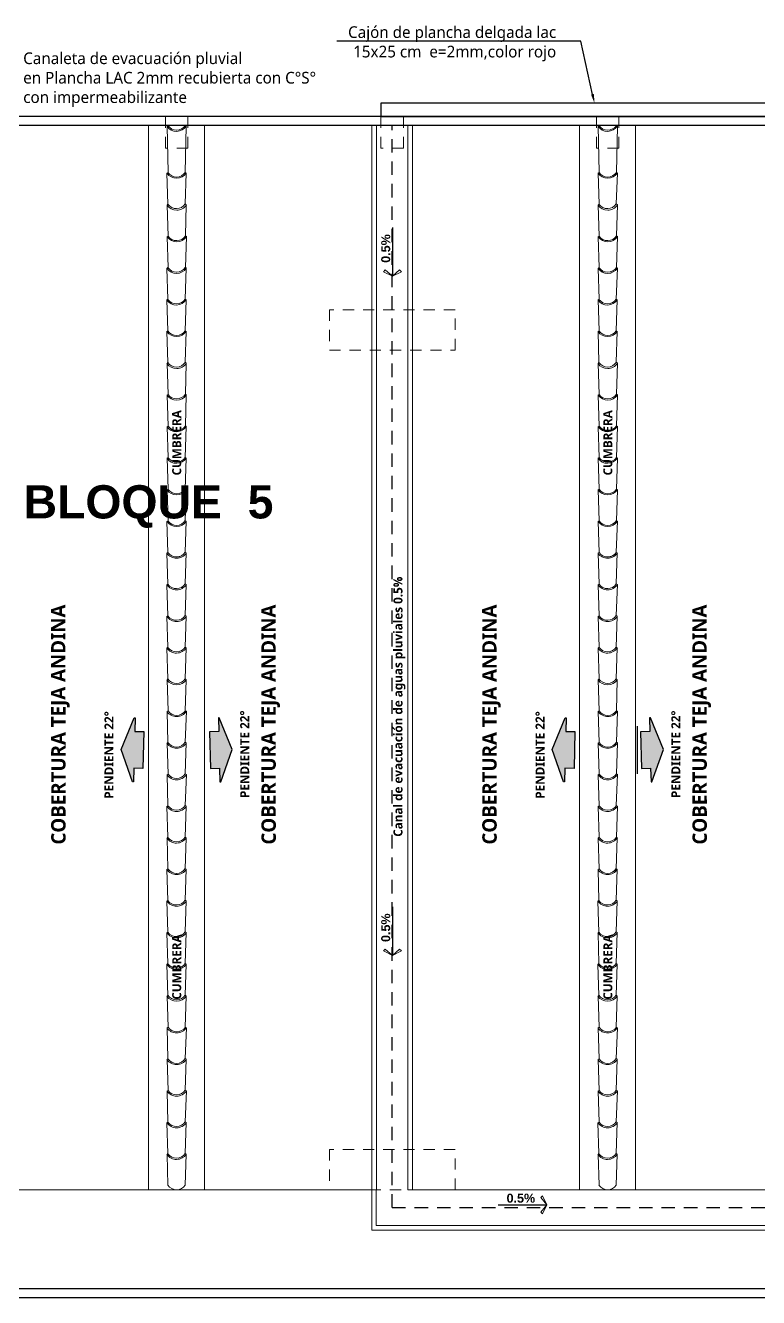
# Model space of a CAD drawing. Header units: metres. Extents: x 27 to 147, y -173 to 8.
# Drawn here: x 65.63 to 73.8, y -158.52 to -144.36 of the extents above; entities that cross this region are included whole.
import ezdxf
from ezdxf import colors
from ezdxf.entities.mleader import LeaderData, LeaderLine
from ezdxf.enums import TextEntityAlignment as Align
from ezdxf.math import Vec2, Vec3

# ---------------------------------------------------------------- set-up
doc = ezdxf.new("R2010")
doc.units = ezdxf.units.M
doc.linetypes.add('DASHED2', pattern=[0.375, 0.25, -0.125])
doc.linetypes.add('HIDDEN2', pattern=[0.1875, 0.125, -0.0625])
for name, color, linetype, lineweight in [('2D Drafting - General_Pen_No__46', 7, 'Continuous', 25), ('canal de evacuacion', 1, 'Continuous', 20), ('cotas', 7, 'Continuous', 5), ('Cotas varias El', 253, 'Continuous', 13), ('Estructura CAJON', 7, 'Continuous', 25), ('grafo 2', 31, 'Continuous', 20), ('GRAFO 4', 7, 'Continuous', 30), ('GRAFO01', 7, 'Continuous', 0), ('letras sr', 7, 'Continuous', 5), ('linea0016', 144, 'HIDDEN2', 9), ('Lineas Referencia', 73, 'Continuous', 13), ('teja andina', 252, 'Continuous', 0), ('TEJAS ANDINA', 253, 'Continuous', 0), ('TEXTOS-SUBTITULO', 7, 'Continuous', 30)]:
    doc.layers.add(name, color=color, linetype=linetype, lineweight=lineweight)
doc.layers.add('Interior - Furniture _Pen_No__3', color=7, linetype='Continuous', lineweight=18, true_color=0xff6600)
doc.layers.add('Mobiliario', color=7, linetype='Continuous', lineweight=0, true_color=0x7f7f7f)
doc.styles.add('Generales', font='trebuc.ttf', dxfattribs={"height": 0.1})
doc.styles.add('GENERATED_STYLE_2', font='arial.ttf')
doc.styles.add('TURBO_BASS', font='swisseb.ttf')

# ---------------------------------------------------------------- blocks, each defined once
blk = doc.blocks.new('A$C295C7585')
at = {"layer": 'Mobiliario', "lineweight": 15}
for p, q in [((1.375, 3.076), (1.514, 3.404)), ((1.514, 3.404), (1.528, 3.407)), ((1.556, 2.995), (1.716, 3.314)), ((1.716, 3.314), (1.709, 3.325)), ((1.361, 3.074), (1.375, 3.076)), ((1.222, 2.746), (1.361, 3.074)), ((1.404, 2.665), (1.564, 2.983)), ((1.564, 2.983), (1.556, 2.995)), ((1.07, 2.416), (1.209, 2.743)), ((1.209, 2.743), (1.222, 2.746)), ((1.251, 2.334), (1.411, 2.653)), ((1.411, 2.653), (1.404, 2.665)), ((0.917, 2.085), (1.056, 2.413)), ((1.056, 2.413), (1.07, 2.416)), ((1.098, 2.004), (1.258, 2.323)), ((1.258, 2.323), (1.251, 2.334)), ((0.765, 1.751), (0.903, 2.079)), ((0.903, 2.079), (0.917, 2.085)), ((0.946, 1.67), (1.105, 1.989)), ((1.105, 1.989), (1.098, 2.004)), ((0.612, 1.421), (0.751, 1.749)), ((0.751, 1.749), (0.765, 1.751)), ((0.794, 1.34), (0.954, 1.658)), ((0.954, 1.658), (0.946, 1.67)), ((0.46, 1.09), (0.599, 1.418)), ((0.599, 1.418), (0.612, 1.421)), ((0.641, 1.009), (0.801, 1.328)), ((0.801, 1.328), (0.794, 1.34)), ((0.307, 0.76), (0.446, 1.088)), ((0.446, 1.088), (0.46, 1.09)), ((0.488, 0.679), (0.649, 0.997)), ((0.649, 0.997), (0.641, 1.009)), ((0.154, 0.43), (0.293, 0.758)), ((0.293, 0.758), (0.307, 0.76)), ((0.336, 0.349), (0.496, 0.667)), ((0.496, 0.667), (0.488, 0.679)), ((0.002, 0.099), (0.141, 0.427)), ((0.141, 0.427), (0.154, 0.43)), ((0.183, 0.018), (0.343, 0.337)), ((0.343, 0.337), (0.336, 0.349))]:
    blk.add_line(p, q, dxfattribs=at)
for centre, radius, start, end in [((1.646, 3.427), 0.134, 189.8042, 301.9874), ((1.646, 3.427), 0.12, 189.8042, 301.9874), ((1.493, 3.097), 0.12, 189.8042, 301.9874), ((1.493, 3.097), 0.134, 189.8042, 301.9874), ((1.34, 2.766), 0.134, 189.8042, 301.9874), ((1.34, 2.766), 0.12, 189.8042, 301.9874), ((1.188, 2.436), 0.134, 189.8042, 301.9874), ((1.188, 2.436), 0.12, 189.8042, 301.9874), ((1.034, 2.102), 0.133, 189.664, 302.1276), ((1.035, 2.106), 0.12, 189.8042, 301.9874), ((0.883, 1.771), 0.134, 189.8042, 301.9874), ((0.883, 1.771), 0.12, 189.8042, 301.9874), ((0.73, 1.441), 0.134, 189.8042, 301.9874), ((0.73, 1.441), 0.12, 189.8042, 301.9874), ((0.578, 1.111), 0.134, 189.8042, 301.9874), ((0.578, 1.111), 0.12, 189.8042, 301.9874), ((0.425, 0.78), 0.134, 189.8042, 301.9874), ((0.425, 0.78), 0.12, 189.8042, 301.9874), ((0.272, 0.45), 0.134, 189.8042, 301.9874), ((0.272, 0.45), 0.12, 189.8042, 301.9874), ((0.12, 0.12), 0.12, 189.8042, 301.9874)]:
    blk.add_arc(centre, radius, start, end, dxfattribs=at)
blk = doc.blocks.new('FLECHA')
at = {"layer": 'grafo 2', "ltscale": 0.05}
for p, q in [((674350.407, 8489809.493, -2.952), (674350.357, 8489809.393, -2.952)), ((674350.426, 8489809.474, -2.952), (674350.357, 8489809.393, -2.952)), ((674350.426, 8489809.312, -2.952), (674350.357, 8489809.393, -2.952)), ((674350.407, 8489809.493, -2.952), (674350.426, 8489809.474, -2.952)), ((674350.407, 8489809.293, -2.952), (674350.426, 8489809.312, -2.952))]:
    blk.add_line(p, q, dxfattribs=at)
at = {"layer": 'grafo 2', "lineweight": 25}
blk.add_line((674350.899, 8489809.393, -2.952), (674350.357, 8489809.393, -2.952), dxfattribs=at)
at = {"layer": 'grafo 2'}
blk.add_line((674350.357, 8489809.393, -2.952), (674350.407, 8489809.293, -2.952), dxfattribs=at)

msp = doc.modelspace()

# ---------------------------------------------------------------- hatches: boundary and pattern name
at = {"layer": 'Interior - Furniture _Pen_No__3', "true_color": 0x939598}
h = msp.add_hatch(color=252, dxfattribs=at)
h.dxf.hatch_style = 1
h.paths.add_polyline_path([(66.951, -152.22), (66.848, -152.218), (66.852, -152.067), (66.842, -152.067), (66.697, -152.419), (66.824, -152.778), (66.834, -152.778), (66.838, -152.627), (66.94, -152.63)])
h = msp.add_hatch(color=252, dxfattribs=at)
h.dxf.hatch_style = 1
h.paths.add_polyline_path([(67.691, -152.631), (67.793, -152.628), (67.797, -152.779), (67.807, -152.779), (67.935, -152.42), (67.79, -152.068), (67.78, -152.068), (67.784, -152.219), (67.681, -152.221)])
h = msp.add_hatch(color=252, dxfattribs=at)
h.dxf.hatch_style = 1
h.paths.add_polyline_path([(71.752, -152.22), (71.65, -152.218), (71.654, -152.067), (71.644, -152.067), (71.499, -152.419), (71.626, -152.778), (71.636, -152.778), (71.64, -152.627), (71.742, -152.63)])
h = msp.add_hatch(color=252, dxfattribs=at)
h.dxf.hatch_style = 1
h.paths.add_polyline_path([(72.493, -152.631), (72.595, -152.628), (72.599, -152.779), (72.608, -152.779), (72.737, -152.42), (72.592, -152.068), (72.582, -152.068), (72.586, -152.219), (72.483, -152.221)])

# ---------------------------------------------------------------- linework, layer by layer
at = {"layer": 'canal de evacuacion'}
for p, q in [((69.491, -157.322), (69.491, -145.471)), ((69.541, -157.322), (69.541, -145.471)), ((69.891, -157.322), (69.891, -145.471)), ((69.941, -157.322), (69.941, -145.471))]:
    msp.add_line(p, q, dxfattribs=at)
msp.add_lwpolyline([(69.488, -157.321), (69.488, -157.771), (81.964, -157.771, -0.387414), (82.349, -158.253)], format="xyb", dxfattribs=at)
msp.add_lwpolyline([(69.538, -157.321), (69.538, -157.721), (81.972, -157.721)], dxfattribs=at)
at = {"layer": 'cotas', "color": 7, "lineweight": 25}
msp.add_line((72.445, -152.161), (72.445, -152.691), dxfattribs=at)
at = {"layer": 'Cotas varias El'}
for p, q in [((67.002, -145.471), (67.002, -157.322)), ((67.626, -145.471), (67.626, -157.322)), ((71.804, -145.471), (71.804, -157.322)), ((72.428, -145.471), (72.428, -157.322)), ((65.091, -157.322), (69.491, -157.322)), ((69.538, -157.322), (69.541, -157.322)), ((69.891, -157.322), (74.341, -157.322))]:
    msp.add_line(p, q, dxfattribs=at)
at = {"layer": 'Estructura CAJON'}
msp.add_lwpolyline([(74.697, -145.221), (69.588, -145.221), (69.588, -145.371), (74.697, -145.371)], close=True, dxfattribs=at)
at = {"layer": 'GRAFO 4', "linetype": 'Continuous'}
msp.add_lwpolyline([(50.391, -145.371), (50.391, -158.522), (84.238, -158.522), (84.238, -145.371), (50.391, -145.371)], dxfattribs=at)
msp.add_lwpolyline([(50.491, -145.471), (50.491, -158.422), (84.138, -158.422), (84.138, -145.471)], close=True, dxfattribs=at)
at = {"layer": 'GRAFO 4', "linetype": 'Continuous', "flags": 128}
for points in [[(66.834, -152.778), (66.824, -152.778), (66.697, -152.419), (66.842, -152.067), (66.852, -152.067), (66.848, -152.218), (66.951, -152.22), (66.94, -152.63), (66.838, -152.627)], [(67.797, -152.779), (67.807, -152.779), (67.935, -152.42), (67.79, -152.068), (67.78, -152.068), (67.784, -152.219), (67.681, -152.221), (67.691, -152.631), (67.793, -152.628)], [(71.636, -152.778), (71.626, -152.778), (71.499, -152.419), (71.644, -152.067), (71.654, -152.067), (71.65, -152.218), (71.752, -152.22), (71.742, -152.63), (71.64, -152.627)], [(72.599, -152.779), (72.608, -152.779), (72.737, -152.42), (72.592, -152.068), (72.582, -152.068), (72.586, -152.219), (72.483, -152.221), (72.493, -152.631), (72.595, -152.628)]]:
    msp.add_lwpolyline(points, close=True, dxfattribs=at)
at = {"layer": 'GRAFO01', "color": 251, "linetype": 'DASHED2', "lineweight": 9, "ltscale": 0.5}
for points in [[(67.441, -145.721), (67.191, -145.721), (67.191, -145.371), (67.441, -145.371)], [(69.841, -145.721), (69.591, -145.721), (69.591, -145.371), (69.841, -145.371)], [(72.241, -145.721), (71.991, -145.721), (71.991, -145.371), (72.241, -145.371)], [(70.416, -147.521), (69.016, -147.521), (69.016, -147.971), (70.416, -147.971)], [(70.416, -156.872), (69.016, -156.872), (69.016, -157.322), (70.416, -157.322)]]:
    msp.add_lwpolyline(points, close=True, dxfattribs=at)
at = {"layer": 'linea0016', "linetype": 'HIDDEN2', "lineweight": 30, "ltscale": 1.2}
for q in [(69.716, -145.471), (84.011, -157.521)]:
    msp.add_line((69.716, -157.521), q, dxfattribs=at)
at = {"layer": 'teja andina', "lineweight": 15}
for p, q in [((67.208, -145.479), (67.219, -145.472)), ((67.208, -145.479), (67.219, -145.472)), ((67.219, -145.994), (67.208, -145.479)), ((67.423, -145.477), (67.411, -145.469)), ((67.423, -145.477), (67.411, -145.469)), ((67.411, -145.992), (67.422, -145.477)), ((72.01, -145.479), (72.021, -145.472)), ((72.01, -145.479), (72.021, -145.472)), ((72.02, -145.994), (72.01, -145.479)), ((72.224, -145.477), (72.213, -145.469)), ((72.225, -145.477), (72.213, -145.469)), ((72.213, -145.992), (72.224, -145.477)), ((67.207, -146.002), (67.219, -145.994)), ((67.218, -146.346), (67.207, -146.002)), ((67.41, -146.344), (67.422, -145.999)), ((67.422, -145.999), (67.411, -145.992)), ((72.009, -146.002), (72.02, -145.994)), ((72.02, -146.346), (72.009, -146.002)), ((72.212, -146.344), (72.224, -145.999)), ((72.224, -145.999), (72.213, -145.992)), ((67.208, -146.357), (67.218, -146.346)), ((67.22, -146.701), (67.208, -146.357)), ((67.422, -146.354), (67.41, -146.344)), ((67.412, -146.699), (67.422, -146.354)), ((72.01, -146.357), (72.02, -146.346)), ((72.022, -146.701), (72.01, -146.357)), ((72.224, -146.354), (72.212, -146.344)), ((72.214, -146.699), (72.224, -146.354)), ((67.209, -146.709), (67.22, -146.701)), ((67.22, -147.053), (67.209, -146.709)), ((67.424, -146.706), (67.412, -146.699)), ((67.412, -147.051), (67.424, -146.706)), ((72.011, -146.709), (72.022, -146.701)), ((72.022, -147.053), (72.011, -146.709)), ((72.226, -146.706), (72.214, -146.699)), ((72.214, -147.051), (72.226, -146.706)), ((67.424, -147.059), (67.412, -147.051)), ((72.225, -147.059), (72.214, -147.051)), ((67.207, -147.061), (67.218, -147.053)), ((67.218, -147.405), (67.207, -147.061)), ((67.209, -147.061), (67.22, -147.053)), ((67.41, -147.403), (67.422, -147.059)), ((67.422, -147.059), (67.411, -147.051)), ((72.009, -147.061), (72.02, -147.053)), ((72.02, -147.405), (72.009, -147.061)), ((72.011, -147.061), (72.022, -147.053)), ((72.224, -147.059), (72.212, -147.051)), ((72.212, -147.403), (72.224, -147.059)), ((67.207, -147.413), (67.218, -147.405)), ((67.218, -147.757), (67.207, -147.413)), ((67.422, -147.411), (67.41, -147.403)), ((67.41, -147.755), (67.422, -147.411)), ((72.009, -147.413), (72.02, -147.405)), ((72.02, -147.757), (72.009, -147.413)), ((72.223, -147.411), (72.212, -147.403)), ((72.212, -147.755), (72.223, -147.411)), ((67.207, -147.765), (67.218, -147.757)), ((67.421, -147.763), (67.41, -147.755)), ((72.009, -147.765), (72.02, -147.757)), ((72.223, -147.763), (72.212, -147.755)), ((67.218, -148.11), (67.207, -147.765)), ((67.41, -148.107), (67.421, -147.763)), ((72.019, -148.11), (72.009, -147.765)), ((72.212, -148.107), (72.223, -147.763)), ((67.208, -148.12), (67.218, -148.11)), ((67.22, -148.465), (67.208, -148.12)), ((67.422, -148.118), (67.41, -148.107)), ((67.412, -148.462), (67.422, -148.118)), ((72.01, -148.12), (72.019, -148.11)), ((72.021, -148.465), (72.01, -148.12)), ((72.224, -148.118), (72.212, -148.107)), ((72.214, -148.462), (72.224, -148.118)), ((67.208, -148.472), (67.22, -148.465)), ((67.423, -148.47), (67.412, -148.462)), ((72.01, -148.472), (72.021, -148.465)), ((72.225, -148.47), (72.214, -148.462)), ((67.219, -148.817), (67.208, -148.472)), ((67.412, -148.814), (67.423, -148.47)), ((72.021, -148.817), (72.01, -148.472)), ((72.213, -148.814), (72.225, -148.47)), ((67.208, -148.824), (67.219, -148.817)), ((67.219, -149.169), (67.208, -148.824)), ((67.411, -149.167), (67.423, -148.822)), ((67.423, -148.822), (67.412, -148.814)), ((72.01, -148.824), (72.021, -148.817)), ((72.021, -149.169), (72.01, -148.824)), ((72.225, -148.822), (72.213, -148.814)), ((72.213, -149.167), (72.225, -148.822)), ((67.208, -149.176), (67.219, -149.169)), ((67.423, -149.174), (67.411, -149.167)), ((67.411, -149.519), (67.423, -149.174)), ((72.01, -149.176), (72.021, -149.169)), ((72.224, -149.174), (72.213, -149.167)), ((72.213, -149.519), (72.224, -149.174)), ((67.219, -149.521), (67.208, -149.176)), ((72.021, -149.521), (72.01, -149.176)), ((67.208, -149.529), (67.219, -149.521)), ((67.219, -149.873), (67.208, -149.529)), ((67.422, -149.526), (67.411, -149.519)), ((67.411, -149.871), (67.422, -149.526)), ((72.01, -149.529), (72.021, -149.521)), ((72.02, -149.873), (72.01, -149.529)), ((72.224, -149.526), (72.213, -149.519)), ((72.213, -149.871), (72.224, -149.526)), ((67.207, -149.881), (67.219, -149.873)), ((67.218, -150.225), (67.207, -149.881)), ((67.422, -149.878), (67.411, -149.871)), ((67.411, -150.223), (67.422, -149.878)), ((72.009, -149.881), (72.02, -149.873)), ((72.02, -150.225), (72.009, -149.881)), ((72.212, -150.223), (72.224, -149.878)), ((72.224, -149.878), (72.213, -149.871))]:
    msp.add_line(p, q, dxfattribs=at)
for centre, radius, start, end in [((67.314, -145.406), 0.129, 214.5682, 326.7514), ((67.315, -145.406), 0.129, 214.5682, 326.7514), ((67.314, -145.406), 0.116, 214.5682, 326.7514), ((67.315, -145.406), 0.116, 214.5682, 326.7514), ((72.116, -145.406), 0.129, 214.5682, 326.7514), ((72.116, -145.406), 0.129, 214.5682, 326.7514), ((72.116, -145.406), 0.116, 214.5682, 326.7514), ((72.116, -145.406), 0.116, 214.5682, 326.7514), ((67.314, -145.928), 0.129, 214.5682, 326.7514), ((67.314, -145.928), 0.116, 214.5682, 326.7514), ((72.116, -145.928), 0.129, 214.5682, 326.7514), ((72.116, -145.928), 0.116, 214.5682, 326.7514), ((67.315, -146.284), 0.129, 214.428, 326.8916), ((67.314, -146.28), 0.116, 214.5682, 326.7514), ((72.116, -146.284), 0.129, 214.428, 326.8916), ((72.115, -146.28), 0.116, 214.5682, 326.7514), ((67.316, -146.636), 0.129, 214.5682, 326.7514), ((67.316, -146.636), 0.116, 214.5682, 326.7514), ((72.117, -146.636), 0.129, 214.5682, 326.7514), ((72.117, -146.636), 0.116, 214.5682, 326.7514), ((67.315, -146.988), 0.116, 214.5682, 326.7514), ((72.117, -146.988), 0.116, 214.5682, 326.7514), ((67.314, -146.988), 0.129, 214.5682, 326.7514), ((67.315, -146.988), 0.129, 214.5682, 326.7514), ((67.314, -146.988), 0.116, 214.5682, 326.7514), ((72.116, -146.988), 0.129, 214.5682, 326.7514), ((72.117, -146.988), 0.129, 214.5682, 326.7514), ((72.116, -146.988), 0.116, 214.5682, 326.7514), ((67.313, -147.34), 0.129, 214.5682, 326.7514), ((67.313, -147.34), 0.116, 214.5682, 326.7514), ((72.115, -147.34), 0.129, 214.5682, 326.7514), ((72.115, -147.34), 0.116, 214.5682, 326.7514), ((67.313, -147.692), 0.116, 214.5682, 326.7514), ((72.115, -147.692), 0.116, 214.5682, 326.7514), ((67.313, -147.692), 0.129, 214.5682, 326.7514), ((72.115, -147.692), 0.129, 214.5682, 326.7514), ((67.314, -148.048), 0.129, 214.428, 326.8916), ((67.313, -148.044), 0.116, 214.5682, 326.7514), ((72.116, -148.048), 0.129, 214.428, 326.8916), ((72.115, -148.044), 0.116, 214.5682, 326.7514), ((67.315, -148.399), 0.116, 214.5682, 326.7514), ((72.117, -148.399), 0.116, 214.5682, 326.7514), ((67.315, -148.399), 0.129, 214.5682, 326.7514), ((72.117, -148.399), 0.129, 214.5682, 326.7514), ((67.315, -148.751), 0.129, 214.5682, 326.7514), ((67.315, -148.751), 0.116, 214.5682, 326.7514), ((72.117, -148.751), 0.129, 214.5682, 326.7514), ((72.117, -148.751), 0.116, 214.5682, 326.7514), ((67.314, -149.103), 0.129, 214.5682, 326.7514), ((67.314, -149.103), 0.116, 214.5682, 326.7514), ((72.116, -149.103), 0.129, 214.5682, 326.7514), ((72.116, -149.103), 0.116, 214.5682, 326.7514), ((67.314, -149.455), 0.129, 214.5682, 326.7514), ((67.314, -149.455), 0.116, 214.5682, 326.7514), ((72.116, -149.455), 0.129, 214.5682, 326.7514), ((72.116, -149.455), 0.116, 214.5682, 326.7514), ((67.314, -149.807), 0.129, 214.5682, 326.7514), ((67.314, -149.807), 0.116, 214.5682, 326.7514), ((72.116, -149.807), 0.129, 214.5682, 326.7514), ((72.116, -149.807), 0.116, 214.5682, 326.7514), ((67.314, -150.159), 0.116, 214.5682, 326.7514), ((72.116, -150.159), 0.116, 214.5682, 326.7514)]:
    msp.add_arc(centre, radius, start, end, dxfattribs=at)

# ---------------------------------------------------------------- block references
at = {"layer": 'Lineas Referencia', "rotation": 89.99999999999999}
for p in [(8489879.111, -674497.505, 2.952), (8489879.111, -674505.069, 2.952)]:
    msp.add_blockref('FLECHA', p, dxfattribs=at)
at = {"layer": 'Lineas Referencia', "xscale": -1}
msp.add_blockref('FLECHA', (674421.797, -8489966.882, 2.952), dxfattribs=at)
at = {"layer": 'TEJAS ANDINA', "xscale": 0.9674350222721193, "yscale": 0.9674350222721193, "zscale": 0.9674350222721193, "rotation": 24.76401395280984}
for p in [(67.257, -153.837), (72.059, -153.837), (67.257, -157.36), (72.058, -157.36)]:
    msp.add_blockref('A$C295C7585', p, dxfattribs=at)

# ---------------------------------------------------------------- texts
at = {"layer": '2D Drafting - General_Pen_No__46', "char_height": 0.1, "attachment_point": 7, "rotation": 90, "style": 'GENERATED_STYLE_2'}
for s, insert in [('{\\fSansSerif|b1|i0|c2|p2;0.5%}', (69.695, -146.999)), ('\\A1;{\\fTrebuchet MS|b1|i0|c0|p34;CUMBRERA}', (67.367, -149.367)), ('\\A1;{\\fTrebuchet MS|b1|i0|c0|p34;CUMBRERA}', (72.169, -149.367)), ('{\\fTrebuchet MS|b1|i0|c0|p34;Canal de evacuación de aguas pluviales 0.5%}', (69.864, -153.391)), ('\\A1;{\\fTrebuchet MS|b1|i0|c0|p34;PENDIENTE 22°}', (66.611, -152.967)), ('\\A1;{\\fTrebuchet MS|b1|i0|c0|p34;PENDIENTE 22°}', (68.123, -152.959)), ('\\A1;{\\fTrebuchet MS|b1|i0|c0|p34;PENDIENTE 22°}', (71.413, -152.967)), ('\\A1;{\\fTrebuchet MS|b1|i0|c0|p34;PENDIENTE 22°}', (72.925, -152.959)), ('{\\fSansSerif|b1|i0|c2|p2;0.5%}', (69.695, -154.563)), ('\\A1;{\\fTrebuchet MS|b1|i0|c0|p34;CUMBRERA}', (67.367, -155.205)), ('\\A1;{\\fTrebuchet MS|b1|i0|c0|p34;CUMBRERA}', (72.169, -155.205))]:
    msp.add_mtext(s, dxfattribs=dict(at, insert=insert))
at = {"layer": '2D Drafting - General_Pen_No__46', "insert": (70.99, -157.467), "char_height": 0.1, "attachment_point": 7, "style": 'GENERATED_STYLE_2'}
msp.add_mtext('{\\fSansSerif|b1|i0|c2|p2;0.5%}', dxfattribs=at)
at = {"layer": 'TEXTOS-SUBTITULO', "style": 'TURBO_BASS'}
msp.add_text('BLOQUE  5', height=0.3697, dxfattribs=at).set_placement((67.002, -149.846), align=Align.CENTER)
at = {"layer": 'TEXTOS-SUBTITULO', "char_height": 0.16, "attachment_point": 1, "rotation": 90.0329, "style": 'TURBO_BASS'}
for insert in [(65.918, -153.478), (68.26, -153.478), (70.72, -153.478), (73.061, -153.478)]:
    msp.add_mtext('{\\fTrebuchet MS|b1|i0|c0|p34;COBERTURA TEJA ANDINA}', dxfattribs=dict(at, insert=insert))

# ---------------------------------------------------------------- leaders
at = {"layer": 'letras sr'}
ml = msp.add_multileader_mtext('Standard', dxfattribs=at)
ml.set_content('Cajón de plancha delgada lac\\P15x25 cm  e=2mm,color rojo', color=256, style='Generales')
ml.set_leader_properties()
ml.build(insert=Vec2(0, 0))
ml.multileader.update_dxf_attribs({"text_right_attachment_type": 6, "dogleg_length": 0.36, "arrow_head_size": 0.1})
ctx = ml.context
ctx.base_point, ctx.char_height, ctx.arrow_head_size, ctx.landing_gap_size, ctx.plane_origin = Vec3(69.1, -144.448), 0.13, 0.1, 0.09, Vec3(67.899, -144.16)
ctx.right_attachment, ctx.text_align_type = 6, 2
notes = []
notes.append((ctx, [(1, (1, 1, 0), (71.816, -144.532), (-1, 0), 0.183, [(0, [(71.969, -145.221)], 0, [])])]))
ctx.mtext.insert, ctx.mtext.width, ctx.mtext.alignment, ctx.mtext.flow_direction = Vec3(71.543, -144.365), 2.57368, 3, 5
ml = msp.add_multileader_mtext('Standard', dxfattribs=at)
ml.set_content('{\\H1.13043x;Canaleta de evacuación pluvial\\Pen Plancha LAC 2mm recubierta con C°S°\\Pcon impermeabilizante\\H0.76924x;\\P} ', color=256, style='Generales')
ml.set_leader_properties()
ml.build(insert=Vec2(0, 0))
ml.multileader.update_dxf_attribs({"text_right_attachment_type": 6, "dogleg_length": 0.36, "arrow_head_size": 0.1})
ctx = ml.context
ctx.base_point, ctx.char_height, ctx.arrow_head_size, ctx.landing_gap_size, ctx.plane_origin = Vec3(65.516, -144.714), 0.115, 0.1, 0.09, Vec3(64.533, -144.605)
ctx.right_attachment = 6
notes.append((ctx, [(0, (1, 1, 0), (65.333, -144.714), (1, 0), 0.183, [(0, [(64.879, -145.783)], 0, [])])]))
ctx.mtext.insert, ctx.mtext.width, ctx.mtext.flow_direction = Vec3(65.606, -144.656), 3.42383, 5
for ctx, leaders in notes:
    for number, flags, end, landing, length, lines in leaders:
        leader = LeaderData()
        leader.index, (leader.has_last_leader_line, leader.has_dogleg_vector, leader.attachment_direction) = number, flags
        leader.last_leader_point, leader.dogleg_vector, leader.dogleg_length = Vec3(end), Vec3(landing), length
        for number, points, colour, breaks in lines:
            line = LeaderLine()
            line.index, line.vertices, line.color, line.breaks = number, Vec3.list(points), colors.encode_raw_color(colour), breaks
            leader.lines.append(line)
        ctx.leaders.append(leader)

doc.saveas('drawing.dxf')
